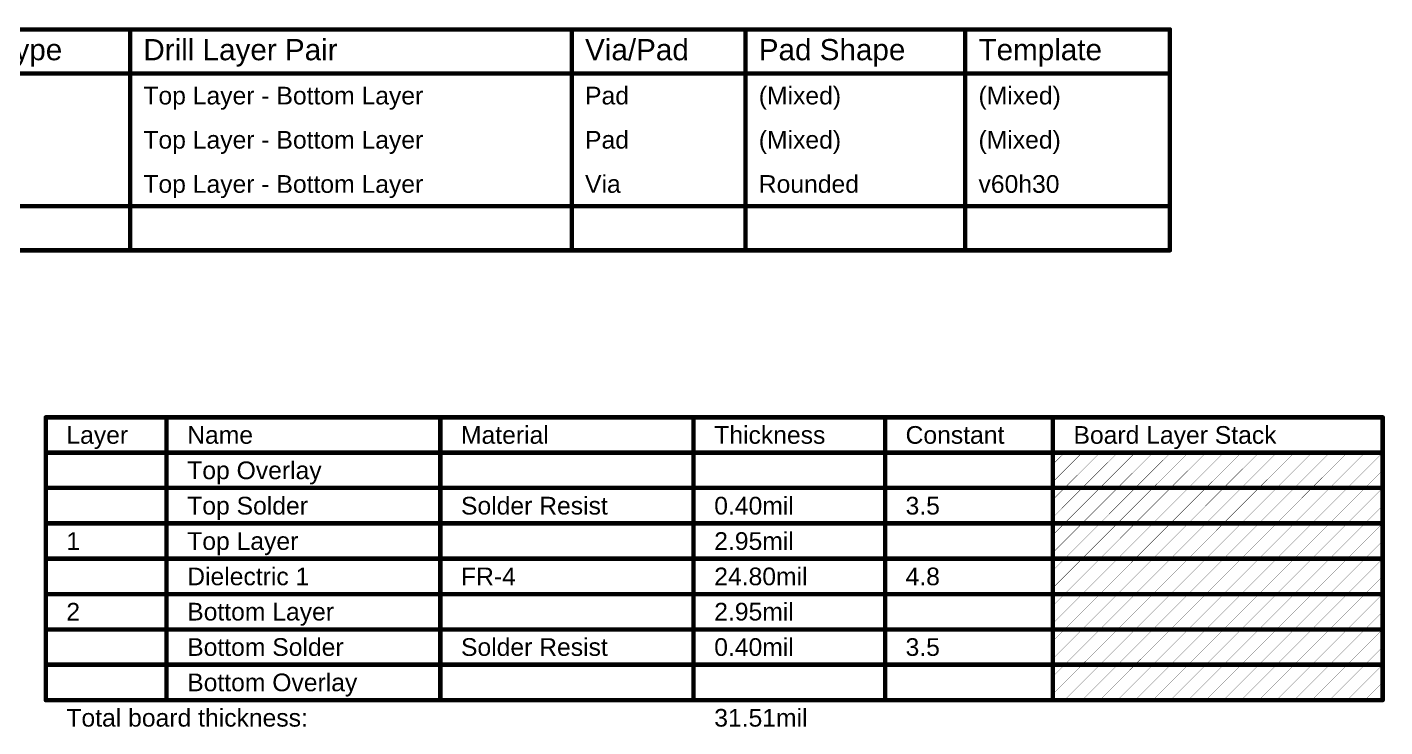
# Model space of a CAD drawing. Header units: millimetres. Extents: x -115 to 124, y -6 to 61.
# Drawn here: x 7 to 124.1, y 0.4 to 60.7 of the extents above; entities that cross this region are included whole.
import ezdxf

# ---------------------------------------------------------------- set-up
doc = ezdxf.new("R2010")
doc.units = ezdxf.units.MM
doc.layers.add('DrillDrawing', color=1, linetype='Continuous')
doc.layers.add('Mechanical3', color=76, linetype='Continuous')
doc.styles.add('Arial', font='', dxfattribs={"height": 0.2})
doc.styles.get('Arial').set_extended_font_data('Arial')

msp = doc.modelspace()

# ---------------------------------------------------------------- linework, layer by layer
at = {"layer": 'DrillDrawing', "const_width": 0.381}
for points in [[(-72.49, 60.55), (105.56, 60.55)], [(15.9, 41.5), (15.9, 60.55)], [(53.99, 41.5), (53.99, 60.55)], [(68.97, 41.5), (68.97, 60.55)], [(87.91, 41.5), (87.91, 60.55)], [(105.56, 41.5), (105.56, 60.55)], [(-72.49, 56.74), (105.56, 56.74)], [(-72.49, 45.31), (105.56, 45.31)], [(-72.49, 41.5), (105.56, 41.5)]]:
    msp.add_lwpolyline(points, dxfattribs=at)
at = {"layer": 'DrillDrawing', "const_width": 0.191}
for points in [[(15.81, 60.55, 1), (16, 60.55, 1)], [(53.89, 60.55, 1), (54.08, 60.55, 1)], [(68.88, 60.55, 1), (69.07, 60.55, 1)], [(87.82, 60.55, 1), (88.01, 60.55, 1)], [(105.47, 60.55, 1), (105.66, 60.55, 1)], [(105.47, 60.55, 1), (105.66, 60.55, 1)], [(105.47, 56.74, 1), (105.66, 56.74, 1)], [(105.47, 45.31, 1), (105.66, 45.31, 1)], [(15.81, 41.5, 1), (16, 41.5, 1)], [(53.89, 41.5, 1), (54.08, 41.5, 1)], [(68.88, 41.5, 1), (69.07, 41.5, 1)], [(87.82, 41.5, 1), (88.01, 41.5, 1)], [(105.47, 41.5, 1), (105.66, 41.5, 1)], [(105.47, 41.5, 1), (105.66, 41.5, 1)]]:
    msp.add_lwpolyline(points, format="xyb", close=True, dxfattribs=at)
at = {"layer": 'Mechanical3'}
for points, const_width in [([(8.63, 27.1), (123.91, 27.1)], 0.381), ([(8.63, 2.72), (8.63, 27.1)], 0.381), ([(19.04, 2.72), (19.04, 27.1)], 0.381), ([(42.65, 2.72), (42.65, 27.1)], 0.381), ([(64.49, 2.72), (64.49, 27.1)], 0.381), ([(81, 2.72), (81, 27.1)], 0.381), ([(95.47, 2.72), (95.47, 27.1)], 0.381), ([(123.91, 2.72), (123.91, 27.1)], 0.381), ([(8.63, 24.05), (123.91, 24.05)], 0.381), ([(95.47, 21.52), (98, 24.05)], 0.0254), ([(95.47, 23.05), (96.48, 24.05)], 0.0254), ([(96.48, 21.01), (99.53, 24.05)], 0.0254), ([(98, 21.01), (101.05, 24.05)], 0.0254), ([(99.53, 21.01), (102.57, 24.05)], 0.0254), ([(101.05, 21.01), (104.1, 24.05)], 0.0254), ([(102.57, 21.01), (105.62, 24.05)], 0.0254), ([(104.1, 21.01), (107.15, 24.05)], 0.0254), ([(105.62, 21.01), (108.67, 24.05)], 0.0254), ([(107.15, 21.01), (110.19, 24.05)], 0.0254), ([(108.67, 21.01), (111.72, 24.05)], 0.0254), ([(110.19, 21.01), (113.24, 24.05)], 0.0254), ([(111.72, 21.01), (114.77, 24.05)], 0.0254), ([(113.24, 21.01), (116.29, 24.05)], 0.0254), ([(114.77, 21.01), (117.81, 24.05)], 0.0254), ([(116.29, 21.01), (119.34, 24.05)], 0.0254), ([(117.81, 21.01), (120.86, 24.05)], 0.0254), ([(119.34, 21.01), (122.39, 24.05)], 0.0254), ([(120.86, 21.01), (123.91, 24.05)], 0.0254), ([(122.39, 21.01), (123.91, 22.53)], 0.0254), ([(8.63, 21.01), (19.04, 21.01)], 0.381), ([(19.04, 21.01), (42.65, 21.01)], 0.381), ([(42.65, 21.01), (64.49, 21.01)], 0.381), ([(64.49, 21.01), (81, 21.01)], 0.381), ([(81, 21.01), (95.47, 21.01)], 0.381), ([(95.47, 21.01), (123.91, 21.01)], 0.381), ([(95.47, 18.47), (98, 21.01)], 0.0254), ([(95.47, 20), (96.48, 21.01)], 0.0254), ([(96.48, 17.96), (99.53, 21.01)], 0.0254), ([(98, 17.96), (101.05, 21.01)], 0.0254), ([(99.53, 17.96), (102.57, 21.01)], 0.0254), ([(101.05, 17.96), (104.1, 21.01)], 0.0254), ([(102.57, 17.96), (105.62, 21.01)], 0.0254), ([(104.1, 17.96), (107.15, 21.01)], 0.0254), ([(105.62, 17.96), (108.67, 21.01)], 0.0254), ([(107.15, 17.96), (110.19, 21.01)], 0.0254), ([(108.67, 17.96), (111.72, 21.01)], 0.0254), ([(110.19, 17.96), (113.24, 21.01)], 0.0254), ([(111.72, 17.96), (114.77, 21.01)], 0.0254), ([(113.24, 17.96), (116.29, 21.01)], 0.0254), ([(114.77, 17.96), (117.81, 21.01)], 0.0254), ([(116.29, 17.96), (119.34, 21.01)], 0.0254), ([(117.81, 17.96), (120.86, 21.01)], 0.0254), ([(119.34, 17.96), (122.39, 21.01)], 0.0254), ([(120.86, 17.96), (123.91, 21.01)], 0.0254), ([(122.39, 17.96), (123.91, 19.48)], 0.0254), ([(8.63, 17.96), (19.04, 17.96)], 0.381), ([(19.04, 17.96), (42.65, 17.96)], 0.381), ([(42.65, 17.96), (64.49, 17.96)], 0.381), ([(64.49, 17.96), (81, 17.96)], 0.381), ([(81, 17.96), (95.47, 17.96)], 0.381), ([(95.47, 17.96), (123.91, 17.96)], 0.381), ([(95.47, 15.43), (98, 17.96)], 0.0254), ([(95.47, 16.95), (96.48, 17.96)], 0.0254), ([(96.48, 14.91), (99.53, 17.96)], 0.0254), ([(98, 14.91), (101.05, 17.96)], 0.0254), ([(99.53, 14.91), (102.57, 17.96)], 0.0254), ([(101.05, 14.91), (104.1, 17.96)], 0.0254), ([(102.57, 14.91), (105.62, 17.96)], 0.0254), ([(104.1, 14.91), (107.15, 17.96)], 0.0254), ([(105.62, 14.91), (108.67, 17.96)], 0.0254), ([(107.15, 14.91), (110.19, 17.96)], 0.0254), ([(108.67, 14.91), (111.72, 17.96)], 0.0254), ([(110.19, 14.91), (113.24, 17.96)], 0.0254), ([(111.72, 14.91), (114.77, 17.96)], 0.0254), ([(113.24, 14.91), (116.29, 17.96)], 0.0254), ([(114.77, 14.91), (117.81, 17.96)], 0.0254), ([(116.29, 14.91), (119.34, 17.96)], 0.0254), ([(117.81, 14.91), (120.86, 17.96)], 0.0254), ([(119.34, 14.91), (122.39, 17.96)], 0.0254), ([(120.86, 14.91), (123.91, 17.96)], 0.0254), ([(122.39, 14.91), (123.91, 16.43)], 0.0254), ([(8.63, 14.91), (19.04, 14.91)], 0.381), ([(19.04, 14.91), (42.65, 14.91)], 0.381), ([(42.65, 14.91), (64.49, 14.91)], 0.381), ([(64.49, 14.91), (81, 14.91)], 0.381), ([(81, 14.91), (95.47, 14.91)], 0.381), ([(95.47, 14.91), (123.91, 14.91)], 0.381), ([(95.47, 12.38), (98, 14.91)], 0.0254), ([(95.47, 13.9), (96.48, 14.91)], 0.0254), ([(96.48, 11.86), (99.53, 14.91)], 0.0254), ([(98, 11.86), (101.05, 14.91)], 0.0254), ([(99.53, 11.86), (102.57, 14.91)], 0.0254), ([(101.05, 11.86), (104.1, 14.91)], 0.0254), ([(102.57, 11.86), (105.62, 14.91)], 0.0254), ([(104.1, 11.86), (107.15, 14.91)], 0.0254), ([(105.62, 11.86), (108.67, 14.91)], 0.0254), ([(107.15, 11.86), (110.19, 14.91)], 0.0254), ([(108.67, 11.86), (111.72, 14.91)], 0.0254), ([(110.19, 11.86), (113.24, 14.91)], 0.0254), ([(111.72, 11.86), (114.77, 14.91)], 0.0254), ([(113.24, 11.86), (116.29, 14.91)], 0.0254), ([(114.77, 11.86), (117.81, 14.91)], 0.0254), ([(116.29, 11.86), (119.34, 14.91)], 0.0254), ([(117.81, 11.86), (120.86, 14.91)], 0.0254), ([(119.34, 11.86), (122.39, 14.91)], 0.0254), ([(120.86, 11.86), (123.91, 14.91)], 0.0254), ([(122.39, 11.86), (123.91, 13.39)], 0.0254), ([(8.63, 11.86), (19.04, 11.86)], 0.381), ([(19.04, 11.86), (42.65, 11.86)], 0.381), ([(42.65, 11.86), (64.49, 11.86)], 0.381), ([(64.49, 11.86), (81, 11.86)], 0.381), ([(81, 11.86), (95.47, 11.86)], 0.381), ([(95.47, 11.86), (123.91, 11.86)], 0.381), ([(95.47, 9.33), (98, 11.86)], 0.0254), ([(95.47, 10.85), (96.48, 11.86)], 0.0254), ([(96.48, 8.81), (99.53, 11.86)], 0.0254), ([(98, 8.81), (101.05, 11.86)], 0.0254), ([(99.53, 8.81), (102.57, 11.86)], 0.0254), ([(101.05, 8.81), (104.1, 11.86)], 0.0254), ([(102.57, 8.81), (105.62, 11.86)], 0.0254), ([(104.1, 8.81), (107.15, 11.86)], 0.0254), ([(105.62, 8.81), (108.67, 11.86)], 0.0254), ([(107.15, 8.81), (110.19, 11.86)], 0.0254), ([(108.67, 8.81), (111.72, 11.86)], 0.0254), ([(110.19, 8.81), (113.24, 11.86)], 0.0254), ([(111.72, 8.81), (114.77, 11.86)], 0.0254), ([(113.24, 8.81), (116.29, 11.86)], 0.0254), ([(114.77, 8.81), (117.81, 11.86)], 0.0254), ([(116.29, 8.81), (119.34, 11.86)], 0.0254), ([(117.81, 8.81), (120.86, 11.86)], 0.0254), ([(119.34, 8.81), (122.39, 11.86)], 0.0254), ([(120.86, 8.81), (123.91, 11.86)], 0.0254), ([(122.39, 8.81), (123.91, 10.34)], 0.0254), ([(8.63, 8.81), (19.04, 8.81)], 0.381), ([(19.04, 8.81), (42.65, 8.81)], 0.381), ([(42.65, 8.81), (64.49, 8.81)], 0.381), ([(64.49, 8.81), (81, 8.81)], 0.381), ([(81, 8.81), (95.47, 8.81)], 0.381), ([(95.47, 8.81), (123.91, 8.81)], 0.381), ([(95.47, 6.28), (98, 8.81)], 0.0254), ([(95.47, 7.81), (96.48, 8.81)], 0.0254), ([(96.48, 5.77), (99.53, 8.81)], 0.0254), ([(98, 5.77), (101.05, 8.81)], 0.0254), ([(99.53, 5.77), (102.57, 8.81)], 0.0254), ([(101.05, 5.77), (104.1, 8.81)], 0.0254), ([(102.57, 5.77), (105.62, 8.81)], 0.0254), ([(104.1, 5.77), (107.15, 8.81)], 0.0254), ([(105.62, 5.77), (108.67, 8.81)], 0.0254), ([(107.15, 5.77), (110.19, 8.81)], 0.0254), ([(108.67, 5.77), (111.72, 8.81)], 0.0254), ([(110.19, 5.77), (113.24, 8.81)], 0.0254), ([(111.72, 5.77), (114.77, 8.81)], 0.0254), ([(113.24, 5.77), (116.29, 8.81)], 0.0254), ([(114.77, 5.77), (117.81, 8.81)], 0.0254), ([(116.29, 5.77), (119.34, 8.81)], 0.0254), ([(117.81, 5.77), (120.86, 8.81)], 0.0254), ([(119.34, 5.77), (122.39, 8.81)], 0.0254), ([(120.86, 5.77), (123.91, 8.81)], 0.0254), ([(122.39, 5.77), (123.91, 7.29)], 0.0254), ([(8.63, 5.77), (19.04, 5.77)], 0.381), ([(19.04, 5.77), (42.65, 5.77)], 0.381), ([(42.65, 5.77), (64.49, 5.77)], 0.381), ([(64.49, 5.77), (81, 5.77)], 0.381), ([(81, 5.77), (95.47, 5.77)], 0.381), ([(95.47, 5.77), (123.91, 5.77)], 0.381), ([(95.47, 3.23), (98, 5.77)], 0.0254), ([(95.47, 4.76), (96.48, 5.77)], 0.0254), ([(96.48, 2.72), (99.53, 5.77)], 0.0254), ([(98, 2.72), (101.05, 5.77)], 0.0254), ([(99.53, 2.72), (102.57, 5.77)], 0.0254), ([(101.05, 2.72), (104.1, 5.77)], 0.0254), ([(102.57, 2.72), (105.62, 5.77)], 0.0254), ([(104.1, 2.72), (107.15, 5.77)], 0.0254), ([(105.62, 2.72), (108.67, 5.77)], 0.0254), ([(107.15, 2.72), (110.19, 5.77)], 0.0254), ([(108.67, 2.72), (111.72, 5.77)], 0.0254), ([(110.19, 2.72), (113.24, 5.77)], 0.0254), ([(111.72, 2.72), (114.77, 5.77)], 0.0254), ([(113.24, 2.72), (116.29, 5.77)], 0.0254), ([(114.77, 2.72), (117.81, 5.77)], 0.0254), ([(116.29, 2.72), (119.34, 5.77)], 0.0254), ([(117.81, 2.72), (120.86, 5.77)], 0.0254), ([(119.34, 2.72), (122.39, 5.77)], 0.0254), ([(120.86, 2.72), (123.91, 5.77)], 0.0254), ([(122.39, 2.72), (123.91, 4.24)], 0.0254), ([(8.63, 2.72), (19.04, 2.72)], 0.381), ([(19.04, 2.72), (42.65, 2.72)], 0.381), ([(42.65, 2.72), (64.49, 2.72)], 0.381), ([(64.49, 2.72), (81, 2.72)], 0.381), ([(81, 2.72), (95.47, 2.72)], 0.381), ([(95.47, 2.72), (123.91, 2.72)], 0.381)]:
    msp.add_lwpolyline(points, dxfattribs=dict(at, const_width=const_width))
for points, const_width in [([(8.53, 27.1, 1), (8.72, 27.1, 1)], 0.191), ([(8.53, 27.1, 1), (8.72, 27.1, 1)], 0.191), ([(18.94, 27.1, 1), (19.13, 27.1, 1)], 0.191), ([(42.56, 27.1, 1), (42.75, 27.1, 1)], 0.191), ([(64.4, 27.1, 1), (64.59, 27.1, 1)], 0.191), ([(80.9, 27.1, 1), (81.09, 27.1, 1)], 0.191), ([(95.38, 27.1, 1), (95.57, 27.1, 1)], 0.191), ([(123.82, 27.1, 1), (124.01, 27.1, 1)], 0.191), ([(123.82, 27.1, 1), (124.01, 27.1, 1)], 0.191), ([(8.53, 24.05, 1), (8.72, 24.05, 1)], 0.191), ([(96.47, 24.05, 1), (96.49, 24.05, 1)], 0.0127), ([(98, 24.05, 1), (98.01, 24.05, 1)], 0.0127), ([(99.52, 24.05, 1), (99.53, 24.05, 1)], 0.0127), ([(101.04, 24.05, 1), (101.06, 24.05, 1)], 0.0127), ([(102.57, 24.05, 1), (102.58, 24.05, 1)], 0.0127), ([(104.09, 24.05, 1), (104.11, 24.05, 1)], 0.0127), ([(105.62, 24.05, 1), (105.63, 24.05, 1)], 0.0127), ([(107.14, 24.05, 1), (107.15, 24.05, 1)], 0.0127), ([(108.66, 24.05, 1), (108.68, 24.05, 1)], 0.0127), ([(110.19, 24.05, 1), (110.2, 24.05, 1)], 0.0127), ([(111.71, 24.05, 1), (111.73, 24.05, 1)], 0.0127), ([(113.24, 24.05, 1), (113.25, 24.05, 1)], 0.0127), ([(114.76, 24.05, 1), (114.77, 24.05, 1)], 0.0127), ([(116.28, 24.05, 1), (116.3, 24.05, 1)], 0.0127), ([(117.81, 24.05, 1), (117.82, 24.05, 1)], 0.0127), ([(119.33, 24.05, 1), (119.35, 24.05, 1)], 0.0127), ([(120.86, 24.05, 1), (120.87, 24.05, 1)], 0.0127), ([(122.38, 24.05, 1), (122.39, 24.05, 1)], 0.0127), ([(123.82, 24.05, 1), (124.01, 24.05, 1)], 0.191), ([(123.9, 24.05, 1), (123.92, 24.05, 1)], 0.0127), ([(95.46, 23.05, 1), (95.48, 23.05, 1)], 0.0127), ([(123.9, 22.53, 1), (123.92, 22.53, 1)], 0.0127), ([(8.53, 21.01, 1), (8.72, 21.01, 1)], 0.191), ([(18.94, 21.01, 1), (19.13, 21.01, 1)], 0.191), ([(18.94, 21.01, 1), (19.13, 21.01, 1)], 0.191), ([(42.56, 21.01, 1), (42.75, 21.01, 1)], 0.191), ([(42.56, 21.01, 1), (42.75, 21.01, 1)], 0.191), ([(64.4, 21.01, 1), (64.59, 21.01, 1)], 0.191), ([(64.4, 21.01, 1), (64.59, 21.01, 1)], 0.191), ([(80.9, 21.01, 1), (81.09, 21.01, 1)], 0.191), ([(80.9, 21.01, 1), (81.09, 21.01, 1)], 0.191), ([(95.38, 21.01, 1), (95.57, 21.01, 1)], 0.191), ([(95.38, 21.01, 1), (95.57, 21.01, 1)], 0.191), ([(95.46, 21.52, 1), (95.48, 21.52, 1)], 0.0127), ([(123.82, 21.01, 1), (124.01, 21.01, 1)], 0.191), ([(95.46, 20, 1), (95.48, 20, 1)], 0.0127), ([(96.47, 21.01, 1), (96.49, 21.01, 1)], 0.0127), ([(96.47, 21.01, 1), (96.49, 21.01, 1)], 0.0127), ([(98, 21.01, 1), (98.01, 21.01, 1)], 0.0127), ([(98, 21.01, 1), (98.01, 21.01, 1)], 0.0127), ([(99.52, 21.01, 1), (99.53, 21.01, 1)], 0.0127), ([(99.52, 21.01, 1), (99.53, 21.01, 1)], 0.0127), ([(101.04, 21.01, 1), (101.06, 21.01, 1)], 0.0127), ([(101.04, 21.01, 1), (101.06, 21.01, 1)], 0.0127), ([(102.57, 21.01, 1), (102.58, 21.01, 1)], 0.0127), ([(102.57, 21.01, 1), (102.58, 21.01, 1)], 0.0127), ([(104.09, 21.01, 1), (104.11, 21.01, 1)], 0.0127), ([(104.09, 21.01, 1), (104.11, 21.01, 1)], 0.0127), ([(105.62, 21.01, 1), (105.63, 21.01, 1)], 0.0127), ([(105.62, 21.01, 1), (105.63, 21.01, 1)], 0.0127), ([(107.14, 21.01, 1), (107.15, 21.01, 1)], 0.0127), ([(107.14, 21.01, 1), (107.15, 21.01, 1)], 0.0127), ([(108.66, 21.01, 1), (108.68, 21.01, 1)], 0.0127), ([(108.66, 21.01, 1), (108.68, 21.01, 1)], 0.0127), ([(110.19, 21.01, 1), (110.2, 21.01, 1)], 0.0127), ([(110.19, 21.01, 1), (110.2, 21.01, 1)], 0.0127), ([(111.71, 21.01, 1), (111.73, 21.01, 1)], 0.0127), ([(111.71, 21.01, 1), (111.73, 21.01, 1)], 0.0127), ([(113.24, 21.01, 1), (113.25, 21.01, 1)], 0.0127), ([(113.24, 21.01, 1), (113.25, 21.01, 1)], 0.0127), ([(114.76, 21.01, 1), (114.77, 21.01, 1)], 0.0127), ([(114.76, 21.01, 1), (114.77, 21.01, 1)], 0.0127), ([(116.28, 21.01, 1), (116.3, 21.01, 1)], 0.0127), ([(116.28, 21.01, 1), (116.3, 21.01, 1)], 0.0127), ([(117.81, 21.01, 1), (117.82, 21.01, 1)], 0.0127), ([(117.81, 21.01, 1), (117.82, 21.01, 1)], 0.0127), ([(119.33, 21.01, 1), (119.35, 21.01, 1)], 0.0127), ([(119.33, 21.01, 1), (119.35, 21.01, 1)], 0.0127), ([(120.86, 21.01, 1), (120.87, 21.01, 1)], 0.0127), ([(120.86, 21.01, 1), (120.87, 21.01, 1)], 0.0127), ([(122.38, 21.01, 1), (122.39, 21.01, 1)], 0.0127), ([(122.38, 21.01, 1), (122.39, 21.01, 1)], 0.0127), ([(123.9, 21.01, 1), (123.92, 21.01, 1)], 0.0127), ([(123.9, 19.48, 1), (123.92, 19.48, 1)], 0.0127), ([(8.53, 17.96, 1), (8.72, 17.96, 1)], 0.191), ([(18.94, 17.96, 1), (19.13, 17.96, 1)], 0.191), ([(18.94, 17.96, 1), (19.13, 17.96, 1)], 0.191), ([(42.56, 17.96, 1), (42.75, 17.96, 1)], 0.191), ([(42.56, 17.96, 1), (42.75, 17.96, 1)], 0.191), ([(64.4, 17.96, 1), (64.59, 17.96, 1)], 0.191), ([(64.4, 17.96, 1), (64.59, 17.96, 1)], 0.191), ([(80.9, 17.96, 1), (81.09, 17.96, 1)], 0.191), ([(80.9, 17.96, 1), (81.09, 17.96, 1)], 0.191), ([(95.38, 17.96, 1), (95.57, 17.96, 1)], 0.191), ([(95.38, 17.96, 1), (95.57, 17.96, 1)], 0.191), ([(95.46, 18.47, 1), (95.48, 18.47, 1)], 0.0127), ([(96.47, 17.96, 1), (96.49, 17.96, 1)], 0.0127), ([(96.47, 17.96, 1), (96.49, 17.96, 1)], 0.0127), ([(98, 17.96, 1), (98.01, 17.96, 1)], 0.0127), ([(98, 17.96, 1), (98.01, 17.96, 1)], 0.0127), ([(99.52, 17.96, 1), (99.53, 17.96, 1)], 0.0127), ([(99.52, 17.96, 1), (99.53, 17.96, 1)], 0.0127), ([(101.04, 17.96, 1), (101.06, 17.96, 1)], 0.0127), ([(101.04, 17.96, 1), (101.06, 17.96, 1)], 0.0127), ([(102.57, 17.96, 1), (102.58, 17.96, 1)], 0.0127), ([(102.57, 17.96, 1), (102.58, 17.96, 1)], 0.0127), ([(104.09, 17.96, 1), (104.11, 17.96, 1)], 0.0127), ([(104.09, 17.96, 1), (104.11, 17.96, 1)], 0.0127), ([(105.62, 17.96, 1), (105.63, 17.96, 1)], 0.0127), ([(105.62, 17.96, 1), (105.63, 17.96, 1)], 0.0127), ([(107.14, 17.96, 1), (107.15, 17.96, 1)], 0.0127), ([(107.14, 17.96, 1), (107.15, 17.96, 1)], 0.0127), ([(108.66, 17.96, 1), (108.68, 17.96, 1)], 0.0127), ([(108.66, 17.96, 1), (108.68, 17.96, 1)], 0.0127), ([(110.19, 17.96, 1), (110.2, 17.96, 1)], 0.0127), ([(110.19, 17.96, 1), (110.2, 17.96, 1)], 0.0127), ([(111.71, 17.96, 1), (111.73, 17.96, 1)], 0.0127), ([(111.71, 17.96, 1), (111.73, 17.96, 1)], 0.0127), ([(113.24, 17.96, 1), (113.25, 17.96, 1)], 0.0127), ([(113.24, 17.96, 1), (113.25, 17.96, 1)], 0.0127), ([(114.76, 17.96, 1), (114.77, 17.96, 1)], 0.0127), ([(114.76, 17.96, 1), (114.77, 17.96, 1)], 0.0127), ([(116.28, 17.96, 1), (116.3, 17.96, 1)], 0.0127), ([(116.28, 17.96, 1), (116.3, 17.96, 1)], 0.0127), ([(117.81, 17.96, 1), (117.82, 17.96, 1)], 0.0127), ([(117.81, 17.96, 1), (117.82, 17.96, 1)], 0.0127), ([(119.33, 17.96, 1), (119.35, 17.96, 1)], 0.0127), ([(119.33, 17.96, 1), (119.35, 17.96, 1)], 0.0127), ([(120.86, 17.96, 1), (120.87, 17.96, 1)], 0.0127), ([(120.86, 17.96, 1), (120.87, 17.96, 1)], 0.0127), ([(122.38, 17.96, 1), (122.39, 17.96, 1)], 0.0127), ([(122.38, 17.96, 1), (122.39, 17.96, 1)], 0.0127), ([(123.82, 17.96, 1), (124.01, 17.96, 1)], 0.191), ([(123.9, 17.96, 1), (123.92, 17.96, 1)], 0.0127), ([(95.46, 16.95, 1), (95.48, 16.95, 1)], 0.0127), ([(123.9, 16.43, 1), (123.92, 16.43, 1)], 0.0127), ([(95.46, 15.43, 1), (95.48, 15.43, 1)], 0.0127), ([(8.53, 14.91, 1), (8.72, 14.91, 1)], 0.191), ([(18.94, 14.91, 1), (19.13, 14.91, 1)], 0.191), ([(18.94, 14.91, 1), (19.13, 14.91, 1)], 0.191), ([(42.56, 14.91, 1), (42.75, 14.91, 1)], 0.191), ([(42.56, 14.91, 1), (42.75, 14.91, 1)], 0.191), ([(64.4, 14.91, 1), (64.59, 14.91, 1)], 0.191), ([(64.4, 14.91, 1), (64.59, 14.91, 1)], 0.191), ([(80.9, 14.91, 1), (81.09, 14.91, 1)], 0.191), ([(80.9, 14.91, 1), (81.09, 14.91, 1)], 0.191), ([(95.38, 14.91, 1), (95.57, 14.91, 1)], 0.191), ([(95.38, 14.91, 1), (95.57, 14.91, 1)], 0.191), ([(96.47, 14.91, 1), (96.49, 14.91, 1)], 0.0127), ([(96.47, 14.91, 1), (96.49, 14.91, 1)], 0.0127), ([(98, 14.91, 1), (98.01, 14.91, 1)], 0.0127), ([(98, 14.91, 1), (98.01, 14.91, 1)], 0.0127), ([(99.52, 14.91, 1), (99.53, 14.91, 1)], 0.0127), ([(99.52, 14.91, 1), (99.53, 14.91, 1)], 0.0127), ([(101.04, 14.91, 1), (101.06, 14.91, 1)], 0.0127), ([(101.04, 14.91, 1), (101.06, 14.91, 1)], 0.0127), ([(102.57, 14.91, 1), (102.58, 14.91, 1)], 0.0127), ([(102.57, 14.91, 1), (102.58, 14.91, 1)], 0.0127), ([(104.09, 14.91, 1), (104.11, 14.91, 1)], 0.0127), ([(104.09, 14.91, 1), (104.11, 14.91, 1)], 0.0127), ([(105.62, 14.91, 1), (105.63, 14.91, 1)], 0.0127), ([(105.62, 14.91, 1), (105.63, 14.91, 1)], 0.0127), ([(107.14, 14.91, 1), (107.15, 14.91, 1)], 0.0127), ([(107.14, 14.91, 1), (107.15, 14.91, 1)], 0.0127), ([(108.66, 14.91, 1), (108.68, 14.91, 1)], 0.0127), ([(108.66, 14.91, 1), (108.68, 14.91, 1)], 0.0127), ([(110.19, 14.91, 1), (110.2, 14.91, 1)], 0.0127), ([(110.19, 14.91, 1), (110.2, 14.91, 1)], 0.0127), ([(111.71, 14.91, 1), (111.73, 14.91, 1)], 0.0127), ([(111.71, 14.91, 1), (111.73, 14.91, 1)], 0.0127), ([(113.24, 14.91, 1), (113.25, 14.91, 1)], 0.0127), ([(113.24, 14.91, 1), (113.25, 14.91, 1)], 0.0127), ([(114.76, 14.91, 1), (114.77, 14.91, 1)], 0.0127), ([(114.76, 14.91, 1), (114.77, 14.91, 1)], 0.0127), ([(116.28, 14.91, 1), (116.3, 14.91, 1)], 0.0127), ([(116.28, 14.91, 1), (116.3, 14.91, 1)], 0.0127), ([(117.81, 14.91, 1), (117.82, 14.91, 1)], 0.0127), ([(117.81, 14.91, 1), (117.82, 14.91, 1)], 0.0127), ([(119.33, 14.91, 1), (119.35, 14.91, 1)], 0.0127), ([(119.33, 14.91, 1), (119.35, 14.91, 1)], 0.0127), ([(120.86, 14.91, 1), (120.87, 14.91, 1)], 0.0127), ([(120.86, 14.91, 1), (120.87, 14.91, 1)], 0.0127), ([(122.38, 14.91, 1), (122.39, 14.91, 1)], 0.0127), ([(122.38, 14.91, 1), (122.39, 14.91, 1)], 0.0127), ([(123.82, 14.91, 1), (124.01, 14.91, 1)], 0.191), ([(123.9, 14.91, 1), (123.92, 14.91, 1)], 0.0127), ([(95.46, 13.9, 1), (95.48, 13.9, 1)], 0.0127), ([(123.9, 13.39, 1), (123.92, 13.39, 1)], 0.0127), ([(8.53, 11.86, 1), (8.72, 11.86, 1)], 0.191), ([(18.94, 11.86, 1), (19.13, 11.86, 1)], 0.191), ([(18.94, 11.86, 1), (19.13, 11.86, 1)], 0.191), ([(42.56, 11.86, 1), (42.75, 11.86, 1)], 0.191), ([(42.56, 11.86, 1), (42.75, 11.86, 1)], 0.191), ([(64.4, 11.86, 1), (64.59, 11.86, 1)], 0.191), ([(64.4, 11.86, 1), (64.59, 11.86, 1)], 0.191), ([(80.9, 11.86, 1), (81.09, 11.86, 1)], 0.191), ([(80.9, 11.86, 1), (81.09, 11.86, 1)], 0.191), ([(95.38, 11.86, 1), (95.57, 11.86, 1)], 0.191), ([(95.38, 11.86, 1), (95.57, 11.86, 1)], 0.191), ([(95.46, 12.38, 1), (95.48, 12.38, 1)], 0.0127), ([(96.47, 11.86, 1), (96.49, 11.86, 1)], 0.0127), ([(96.47, 11.86, 1), (96.49, 11.86, 1)], 0.0127), ([(98, 11.86, 1), (98.01, 11.86, 1)], 0.0127), ([(98, 11.86, 1), (98.01, 11.86, 1)], 0.0127), ([(99.52, 11.86, 1), (99.53, 11.86, 1)], 0.0127), ([(99.52, 11.86, 1), (99.53, 11.86, 1)], 0.0127), ([(101.04, 11.86, 1), (101.06, 11.86, 1)], 0.0127), ([(101.04, 11.86, 1), (101.06, 11.86, 1)], 0.0127), ([(102.57, 11.86, 1), (102.58, 11.86, 1)], 0.0127), ([(102.57, 11.86, 1), (102.58, 11.86, 1)], 0.0127), ([(104.09, 11.86, 1), (104.11, 11.86, 1)], 0.0127), ([(104.09, 11.86, 1), (104.11, 11.86, 1)], 0.0127), ([(105.62, 11.86, 1), (105.63, 11.86, 1)], 0.0127), ([(105.62, 11.86, 1), (105.63, 11.86, 1)], 0.0127), ([(107.14, 11.86, 1), (107.15, 11.86, 1)], 0.0127), ([(107.14, 11.86, 1), (107.15, 11.86, 1)], 0.0127), ([(108.66, 11.86, 1), (108.68, 11.86, 1)], 0.0127), ([(108.66, 11.86, 1), (108.68, 11.86, 1)], 0.0127), ([(110.19, 11.86, 1), (110.2, 11.86, 1)], 0.0127), ([(110.19, 11.86, 1), (110.2, 11.86, 1)], 0.0127), ([(111.71, 11.86, 1), (111.73, 11.86, 1)], 0.0127), ([(111.71, 11.86, 1), (111.73, 11.86, 1)], 0.0127), ([(113.24, 11.86, 1), (113.25, 11.86, 1)], 0.0127), ([(113.24, 11.86, 1), (113.25, 11.86, 1)], 0.0127), ([(114.76, 11.86, 1), (114.77, 11.86, 1)], 0.0127), ([(114.76, 11.86, 1), (114.77, 11.86, 1)], 0.0127), ([(116.28, 11.86, 1), (116.3, 11.86, 1)], 0.0127), ([(116.28, 11.86, 1), (116.3, 11.86, 1)], 0.0127), ([(117.81, 11.86, 1), (117.82, 11.86, 1)], 0.0127), ([(117.81, 11.86, 1), (117.82, 11.86, 1)], 0.0127), ([(119.33, 11.86, 1), (119.35, 11.86, 1)], 0.0127), ([(119.33, 11.86, 1), (119.35, 11.86, 1)], 0.0127), ([(120.86, 11.86, 1), (120.87, 11.86, 1)], 0.0127), ([(120.86, 11.86, 1), (120.87, 11.86, 1)], 0.0127), ([(122.38, 11.86, 1), (122.39, 11.86, 1)], 0.0127), ([(122.38, 11.86, 1), (122.39, 11.86, 1)], 0.0127), ([(123.82, 11.86, 1), (124.01, 11.86, 1)], 0.191), ([(123.9, 11.86, 1), (123.92, 11.86, 1)], 0.0127), ([(95.46, 10.85, 1), (95.48, 10.85, 1)], 0.0127), ([(123.9, 10.34, 1), (123.92, 10.34, 1)], 0.0127), ([(8.53, 8.81, 1), (8.72, 8.81, 1)], 0.191), ([(18.94, 8.81, 1), (19.13, 8.81, 1)], 0.191), ([(18.94, 8.81, 1), (19.13, 8.81, 1)], 0.191), ([(42.56, 8.81, 1), (42.75, 8.81, 1)], 0.191), ([(42.56, 8.81, 1), (42.75, 8.81, 1)], 0.191), ([(64.4, 8.81, 1), (64.59, 8.81, 1)], 0.191), ([(64.4, 8.81, 1), (64.59, 8.81, 1)], 0.191), ([(80.9, 8.81, 1), (81.09, 8.81, 1)], 0.191), ([(80.9, 8.81, 1), (81.09, 8.81, 1)], 0.191), ([(95.38, 8.81, 1), (95.57, 8.81, 1)], 0.191), ([(95.38, 8.81, 1), (95.57, 8.81, 1)], 0.191), ([(95.46, 9.33, 1), (95.48, 9.33, 1)], 0.0127), ([(96.47, 8.81, 1), (96.49, 8.81, 1)], 0.0127), ([(96.47, 8.81, 1), (96.49, 8.81, 1)], 0.0127), ([(98, 8.81, 1), (98.01, 8.81, 1)], 0.0127), ([(98, 8.81, 1), (98.01, 8.81, 1)], 0.0127), ([(99.52, 8.81, 1), (99.53, 8.81, 1)], 0.0127), ([(99.52, 8.81, 1), (99.53, 8.81, 1)], 0.0127), ([(101.04, 8.81, 1), (101.06, 8.81, 1)], 0.0127), ([(101.04, 8.81, 1), (101.06, 8.81, 1)], 0.0127), ([(102.57, 8.81, 1), (102.58, 8.81, 1)], 0.0127), ([(102.57, 8.81, 1), (102.58, 8.81, 1)], 0.0127), ([(104.09, 8.81, 1), (104.11, 8.81, 1)], 0.0127), ([(104.09, 8.81, 1), (104.11, 8.81, 1)], 0.0127), ([(105.62, 8.81, 1), (105.63, 8.81, 1)], 0.0127), ([(105.62, 8.81, 1), (105.63, 8.81, 1)], 0.0127), ([(107.14, 8.81, 1), (107.15, 8.81, 1)], 0.0127), ([(107.14, 8.81, 1), (107.15, 8.81, 1)], 0.0127), ([(108.66, 8.81, 1), (108.68, 8.81, 1)], 0.0127), ([(108.66, 8.81, 1), (108.68, 8.81, 1)], 0.0127), ([(110.19, 8.81, 1), (110.2, 8.81, 1)], 0.0127), ([(110.19, 8.81, 1), (110.2, 8.81, 1)], 0.0127), ([(111.71, 8.81, 1), (111.73, 8.81, 1)], 0.0127), ([(111.71, 8.81, 1), (111.73, 8.81, 1)], 0.0127), ([(113.24, 8.81, 1), (113.25, 8.81, 1)], 0.0127), ([(113.24, 8.81, 1), (113.25, 8.81, 1)], 0.0127), ([(114.76, 8.81, 1), (114.77, 8.81, 1)], 0.0127), ([(114.76, 8.81, 1), (114.77, 8.81, 1)], 0.0127), ([(116.28, 8.81, 1), (116.3, 8.81, 1)], 0.0127), ([(116.28, 8.81, 1), (116.3, 8.81, 1)], 0.0127), ([(117.81, 8.81, 1), (117.82, 8.81, 1)], 0.0127), ([(117.81, 8.81, 1), (117.82, 8.81, 1)], 0.0127), ([(119.33, 8.81, 1), (119.35, 8.81, 1)], 0.0127), ([(119.33, 8.81, 1), (119.35, 8.81, 1)], 0.0127), ([(120.86, 8.81, 1), (120.87, 8.81, 1)], 0.0127), ([(120.86, 8.81, 1), (120.87, 8.81, 1)], 0.0127), ([(122.38, 8.81, 1), (122.39, 8.81, 1)], 0.0127), ([(122.38, 8.81, 1), (122.39, 8.81, 1)], 0.0127), ([(123.82, 8.81, 1), (124.01, 8.81, 1)], 0.191), ([(123.9, 8.81, 1), (123.92, 8.81, 1)], 0.0127), ([(95.46, 7.81, 1), (95.48, 7.81, 1)], 0.0127), ([(123.9, 7.29, 1), (123.92, 7.29, 1)], 0.0127), ([(8.53, 5.77, 1), (8.72, 5.77, 1)], 0.191), ([(18.94, 5.77, 1), (19.13, 5.77, 1)], 0.191), ([(18.94, 5.77, 1), (19.13, 5.77, 1)], 0.191), ([(42.56, 5.77, 1), (42.75, 5.77, 1)], 0.191), ([(42.56, 5.77, 1), (42.75, 5.77, 1)], 0.191), ([(64.4, 5.77, 1), (64.59, 5.77, 1)], 0.191), ([(64.4, 5.77, 1), (64.59, 5.77, 1)], 0.191), ([(80.9, 5.77, 1), (81.09, 5.77, 1)], 0.191), ([(80.9, 5.77, 1), (81.09, 5.77, 1)], 0.191), ([(95.38, 5.77, 1), (95.57, 5.77, 1)], 0.191), ([(95.38, 5.77, 1), (95.57, 5.77, 1)], 0.191), ([(95.46, 6.28, 1), (95.48, 6.28, 1)], 0.0127), ([(123.82, 5.77, 1), (124.01, 5.77, 1)], 0.191), ([(95.46, 4.76, 1), (95.48, 4.76, 1)], 0.0127), ([(96.47, 5.77, 1), (96.49, 5.77, 1)], 0.0127), ([(96.47, 5.77, 1), (96.49, 5.77, 1)], 0.0127), ([(98, 5.77, 1), (98.01, 5.77, 1)], 0.0127), ([(98, 5.77, 1), (98.01, 5.77, 1)], 0.0127), ([(99.52, 5.77, 1), (99.53, 5.77, 1)], 0.0127), ([(99.52, 5.77, 1), (99.53, 5.77, 1)], 0.0127), ([(101.04, 5.77, 1), (101.06, 5.77, 1)], 0.0127), ([(101.04, 5.77, 1), (101.06, 5.77, 1)], 0.0127), ([(102.57, 5.77, 1), (102.58, 5.77, 1)], 0.0127), ([(102.57, 5.77, 1), (102.58, 5.77, 1)], 0.0127), ([(104.09, 5.77, 1), (104.11, 5.77, 1)], 0.0127), ([(104.09, 5.77, 1), (104.11, 5.77, 1)], 0.0127), ([(105.62, 5.77, 1), (105.63, 5.77, 1)], 0.0127), ([(105.62, 5.77, 1), (105.63, 5.77, 1)], 0.0127), ([(107.14, 5.77, 1), (107.15, 5.77, 1)], 0.0127), ([(107.14, 5.77, 1), (107.15, 5.77, 1)], 0.0127), ([(108.66, 5.77, 1), (108.68, 5.77, 1)], 0.0127), ([(108.66, 5.77, 1), (108.68, 5.77, 1)], 0.0127), ([(110.19, 5.77, 1), (110.2, 5.77, 1)], 0.0127), ([(110.19, 5.77, 1), (110.2, 5.77, 1)], 0.0127), ([(111.71, 5.77, 1), (111.73, 5.77, 1)], 0.0127), ([(111.71, 5.77, 1), (111.73, 5.77, 1)], 0.0127), ([(113.24, 5.77, 1), (113.25, 5.77, 1)], 0.0127), ([(113.24, 5.77, 1), (113.25, 5.77, 1)], 0.0127), ([(114.76, 5.77, 1), (114.77, 5.77, 1)], 0.0127), ([(114.76, 5.77, 1), (114.77, 5.77, 1)], 0.0127), ([(116.28, 5.77, 1), (116.3, 5.77, 1)], 0.0127), ([(116.28, 5.77, 1), (116.3, 5.77, 1)], 0.0127), ([(117.81, 5.77, 1), (117.82, 5.77, 1)], 0.0127), ([(117.81, 5.77, 1), (117.82, 5.77, 1)], 0.0127), ([(119.33, 5.77, 1), (119.35, 5.77, 1)], 0.0127), ([(119.33, 5.77, 1), (119.35, 5.77, 1)], 0.0127), ([(120.86, 5.77, 1), (120.87, 5.77, 1)], 0.0127), ([(120.86, 5.77, 1), (120.87, 5.77, 1)], 0.0127), ([(122.38, 5.77, 1), (122.39, 5.77, 1)], 0.0127), ([(122.38, 5.77, 1), (122.39, 5.77, 1)], 0.0127), ([(123.9, 5.77, 1), (123.92, 5.77, 1)], 0.0127), ([(123.9, 4.24, 1), (123.92, 4.24, 1)], 0.0127), ([(8.53, 2.72, 1), (8.72, 2.72, 1)], 0.191), ([(8.53, 2.72, 1), (8.72, 2.72, 1)], 0.191), ([(18.94, 2.72, 1), (19.13, 2.72, 1)], 0.191), ([(18.94, 2.72, 1), (19.13, 2.72, 1)], 0.191), ([(18.94, 2.72, 1), (19.13, 2.72, 1)], 0.191), ([(42.56, 2.72, 1), (42.75, 2.72, 1)], 0.191), ([(42.56, 2.72, 1), (42.75, 2.72, 1)], 0.191), ([(42.56, 2.72, 1), (42.75, 2.72, 1)], 0.191), ([(64.4, 2.72, 1), (64.59, 2.72, 1)], 0.191), ([(64.4, 2.72, 1), (64.59, 2.72, 1)], 0.191), ([(64.4, 2.72, 1), (64.59, 2.72, 1)], 0.191), ([(80.9, 2.72, 1), (81.09, 2.72, 1)], 0.191), ([(80.9, 2.72, 1), (81.09, 2.72, 1)], 0.191), ([(80.9, 2.72, 1), (81.09, 2.72, 1)], 0.191), ([(95.38, 2.72, 1), (95.57, 2.72, 1)], 0.191), ([(95.38, 2.72, 1), (95.57, 2.72, 1)], 0.191), ([(95.38, 2.72, 1), (95.57, 2.72, 1)], 0.191), ([(95.46, 3.23, 1), (95.48, 3.23, 1)], 0.0127), ([(96.47, 2.72, 1), (96.49, 2.72, 1)], 0.0127), ([(98, 2.72, 1), (98.01, 2.72, 1)], 0.0127), ([(99.52, 2.72, 1), (99.53, 2.72, 1)], 0.0127), ([(101.04, 2.72, 1), (101.06, 2.72, 1)], 0.0127), ([(102.57, 2.72, 1), (102.58, 2.72, 1)], 0.0127), ([(104.09, 2.72, 1), (104.11, 2.72, 1)], 0.0127), ([(105.62, 2.72, 1), (105.63, 2.72, 1)], 0.0127), ([(107.14, 2.72, 1), (107.15, 2.72, 1)], 0.0127), ([(108.66, 2.72, 1), (108.68, 2.72, 1)], 0.0127), ([(110.19, 2.72, 1), (110.2, 2.72, 1)], 0.0127), ([(111.71, 2.72, 1), (111.73, 2.72, 1)], 0.0127), ([(113.24, 2.72, 1), (113.25, 2.72, 1)], 0.0127), ([(114.76, 2.72, 1), (114.77, 2.72, 1)], 0.0127), ([(116.28, 2.72, 1), (116.3, 2.72, 1)], 0.0127), ([(117.81, 2.72, 1), (117.82, 2.72, 1)], 0.0127), ([(119.33, 2.72, 1), (119.35, 2.72, 1)], 0.0127), ([(120.86, 2.72, 1), (120.87, 2.72, 1)], 0.0127), ([(122.38, 2.72, 1), (122.39, 2.72, 1)], 0.0127), ([(123.82, 2.72, 1), (124.01, 2.72, 1)], 0.191), ([(123.82, 2.72, 1), (124.01, 2.72, 1)], 0.191)]:
    msp.add_lwpolyline(points, format="xyb", close=True, dxfattribs=dict(at, const_width=const_width))

# ---------------------------------------------------------------- texts
at = {"layer": 'DrillDrawing', "style": 'Arial'}
for s, height, p in [('Hole Type', 1.829, (-1.6, 57.89)), ('Drill Layer Pair', 1.8288, (17.04, 57.89)), ('Via/Pad', 1.829, (55.13, 57.89)), ('Pad Shape', 1.829, (70.11, 57.89)), ('Template', 1.829, (89.06, 57.89)), ('Top Layer - Bottom Layer', 1.524, (17.04, 54.08)), ('Pad', 1.524, (55.13, 54.08)), ('(Mixed)', 1.524, (70.11, 54.08)), ('(Mixed)', 1.524, (89.06, 54.08)), ('Top Layer - Bottom Layer', 1.524, (17.04, 50.27)), ('Pad', 1.524, (55.13, 50.27)), ('(Mixed)', 1.524, (70.11, 50.27)), ('(Mixed)', 1.524, (89.06, 50.27)), ('Via', 1.524, (55.13, 46.46)), ('Rounded', 1.524, (70.11, 46.46)), ('v60h30', 1.524, (89.06, 46.46)), ('Top Layer - Bottom Layer', 1.524, (17.04, 46.46))]:
    msp.add_text(s, height=height, dxfattribs=at).set_placement(p)
at = {"layer": 'Mechanical3', "style": 'Arial'}
for s, height, p in [('Layer', 1.524, (10.4, 24.82)), ('Name', 1.524, (20.82, 24.82)), ('Material', 1.524, (44.43, 24.82)), ('Thickness', 1.524, (66.27, 24.82)), ('Constant', 1.524, (82.77, 24.82)), ('Board Layer Stack', 1.524, (97.25, 24.82)), ('Top Overlay', 1.524, (20.82, 21.77)), ('Top Solder', 1.524, (20.82, 18.72)), ('Solder Resist', 1.524, (44.43, 18.72)), ('0.40mil', 1.524, (66.27, 18.72)), ('3.5', 1.524, (82.77, 18.72)), ('1', 1.52, (10.4, 15.67)), ('Top Layer', 1.524, (20.82, 15.67)), ('2.95mil', 1.524, (66.27, 15.67)), ('Dielectric 1', 1.524, (20.82, 12.62)), ('FR-4', 1.524, (44.43, 12.62)), ('24.80mil', 1.524, (66.27, 12.62)), ('4.8', 1.524, (82.77, 12.62)), ('2', 1.52, (10.4, 9.58)), ('Bottom Layer', 1.524, (20.82, 9.58)), ('2.95mil', 1.524, (66.27, 9.58)), ('Bottom Solder', 1.524, (20.82, 6.53)), ('Solder Resist', 1.524, (44.43, 6.53)), ('0.40mil', 1.524, (66.27, 6.53)), ('3.5', 1.524, (82.77, 6.53)), ('Bottom Overlay', 1.524, (20.82, 3.48)), ('Total board thickness:', 1.524, (10.4, 0.43)), ('31.51mil', 1.524, (66.27, 0.43))]:
    msp.add_text(s, height=height, dxfattribs=at).set_placement(p)

doc.saveas('drawing.dxf')
